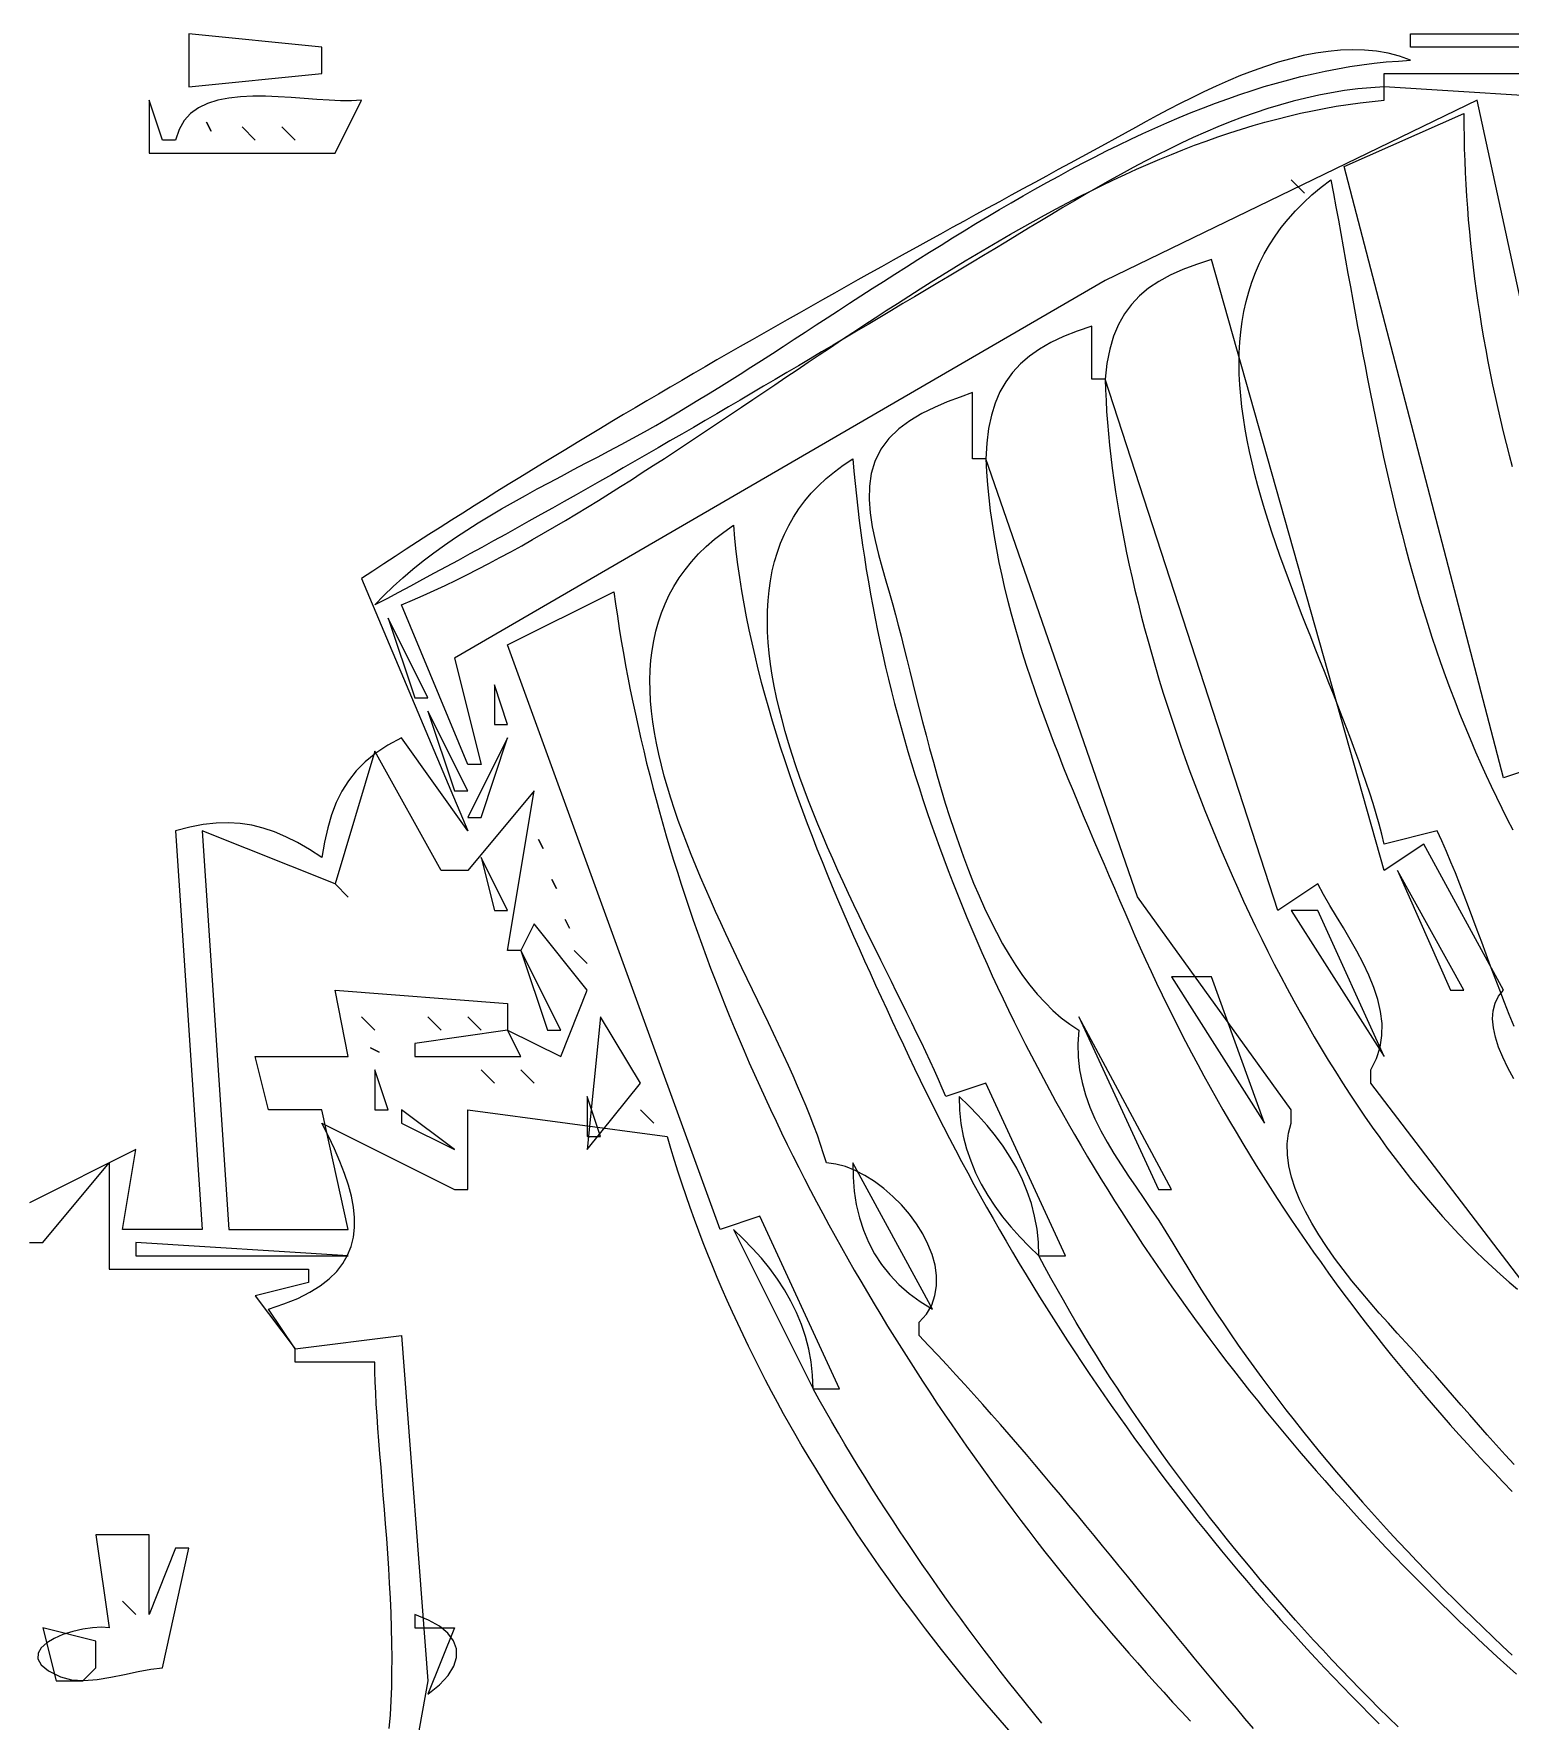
# Model space of a CAD drawing. Extents: x 0 to 792, y 0 to 1224.
# Drawn here: x 388.3 to 499.5, y 287 to 414 of the extents above; entities that cross this region are included whole.
import ezdxf

# ---------------------------------------------------------------- set-up
doc = ezdxf.new("R2010")
doc.units = 0
doc.layers.add('C7', color=7, linetype='CONTINUOUS')

msp = doc.modelspace()

# ---------------------------------------------------------------- linework, layer by layer
at = {"layer": 'C7'}
for points in [[(400, 414), (400, 410), (410, 411), (410, 413), (400, 414)], [(613, 413), (492, 413), (492, 414), (531, 414)], [(507, 363), (497, 409), (469, 395.4213), (420, 367), (422, 359), (421, 359), (416, 371), (416.8229, 371.3506), (417.6459, 371.7133), (418.4689, 372.0878), (419.292, 372.4737), (420.1151, 372.8706), (420.9383, 373.2782), (421.7617, 373.6961), (422.5852, 374.124), (423.4089, 374.5615), (424.2328, 375.0083), (425.0569, 375.464), (425.8812, 375.9282), (426.7058, 376.4006), (427.5306, 376.8808), (428.3558, 377.3686), (429.1812, 377.8634), (430.0071, 378.365), (430.8333, 378.8729), (431.6598, 379.387), (432.4868, 379.9067), (433.3143, 380.4318), (434.1422, 380.9618), (434.9705, 381.4964), (435.7994, 382.0354), (436.6288, 382.5782), (437.4587, 383.1246), (438.2892, 383.6741), (439.1203, 384.2265), (439.952, 384.7814), (440.7844, 385.3384), (441.6174, 385.8972), (442.451, 386.4574), (443.2854, 387.0186), (444.1205, 387.5805), (444.9564, 388.1428), (445.793, 388.705), (446.6304, 389.2669), (447.4686, 389.828), (448.3077, 390.3881), (449.1476, 390.9467), (449.9884, 391.5035), (450.8301, 392.0582), (451.6727, 392.6103), (452.5163, 393.1596), (453.3608, 393.7056), (454.2063, 394.2481), (455.0529, 394.7866), (455.9004, 395.3208), (456.7491, 395.8503), (457.5988, 396.3749), (458.4496, 396.8941), (459.3015, 397.4075), (460.1546, 397.9149), (461.0088, 398.4158), (461.8643, 398.91), (462.7209, 399.3969), (463.5788, 399.8764), (464.4379, 400.348), (465.2984, 400.8114), (466.1601, 401.2662), (467.0231, 401.7121), (467.8875, 402.1487), (468.7533, 402.5756), (469.6204, 402.9926), (470.489, 403.3991), (471.359, 403.795), (472.2305, 404.1797), (473.1034, 404.5531), (473.9779, 404.9146), (474.8538, 405.264), (475.7313, 405.6009), (476.6104, 405.925), (477.4911, 406.2358), (478.3734, 406.5331), (479.2573, 406.8164), (480.1429, 407.0854), (481.0301, 407.3398), (481.9191, 407.5792), (482.8098, 407.8033), (483.7022, 408.0116), (484.5964, 408.2038), (485.4924, 408.3797), (486.3902, 408.5387), (487.2898, 408.6806), (488.1913, 408.805), (489.0947, 408.9116), (490, 409), (490, 410), (489.0035, 409.9375), (488.0129, 409.8425), (487.0279, 409.716), (486.0486, 409.5592), (485.0749, 409.3735), (484.1067, 409.1599), (483.1439, 408.9197), (482.1866, 408.6541), (481.2346, 408.3643), (480.288, 408.0516), (479.3465, 407.7171), (478.4102, 407.362), (477.4791, 406.9876), (476.553, 406.595), (475.6318, 406.1855), (474.7156, 405.7603), (473.8043, 405.3207), (472.8978, 404.8677), (471.9961, 404.4026), (471.099, 403.9266), (470.2066, 403.441), (469.3188, 402.947), (468.4354, 402.4456), (467.5566, 401.9383), (466.6821, 401.4261), (465.812, 400.9103), (464.9461, 400.3922), (464.0845, 399.8728), (463.227, 399.3534), (462.3736, 398.8353), (461.5243, 398.3196), (460.679, 397.8076), (459.8375, 397.3004), (459, 396.7993), (458.1286, 396.2803), (457.257, 395.7611), (456.385, 395.2417), (455.5128, 394.7221), (454.6401, 394.2024), (453.7672, 393.6827), (452.8939, 393.163), (452.0203, 392.6433), (451.1462, 392.1237), (450.2719, 391.6042), (449.3971, 391.0849), (448.5219, 390.5659), (447.6464, 390.0471), (446.7704, 389.5286), (445.8941, 389.0105), (445.0173, 388.4928), (444.1401, 387.9755), (443.2624, 387.4588), (442.3843, 386.9426), (441.5057, 386.4271), (440.6267, 385.9122), (439.7472, 385.3979), (438.8673, 384.8845), (437.9868, 384.3718), (437.1058, 383.8599), (436.2244, 383.349), (435.3424, 382.8389), (434.4599, 382.3299), (433.5769, 381.8218), (432.6933, 381.3149), (431.8092, 380.809), (430.9246, 380.3044), (430.0394, 379.8009), (429.1536, 379.2987), (428.2672, 378.7978), (427.3803, 378.2983), (426.4927, 377.8002), (425.6046, 377.3035), (424.7158, 376.8083), (423.8264, 376.3147), (422.9364, 375.8226), (422.0458, 375.3322), (421.1545, 374.8435), (420.2625, 374.3565), (419.3699, 373.8713), (418.4766, 373.3879), (417.5827, 372.9064), (416.6881, 372.4268), (415.7927, 371.9491), (414.8967, 371.4735), (414, 371), (414.6776, 371.7069), (415.3823, 372.3909), (416.1124, 373.0533), (416.8662, 373.6951), (417.642, 374.3176), (418.4381, 374.922), (419.2527, 375.5094), (420.0843, 376.081), (420.931, 376.638), (421.7912, 377.1815), (422.6631, 377.7128), (423.5452, 378.2329), (424.4356, 378.7432), (425.3327, 379.2447), (426.2348, 379.7387), (427.1402, 380.2263), (428.0471, 380.7087), (428.9539, 381.1871), (429.8589, 381.6627), (430.7604, 382.1365), (431.6566, 382.6099), (432.546, 383.084), (433.4267, 383.5599), (434.297, 384.0389), (435.1553, 384.5221), (436, 385.0108), (436.7704, 385.4666), (437.5461, 385.9321), (438.3271, 386.4066), (439.1132, 386.8897), (439.9043, 387.3808), (440.7003, 387.8795), (441.5012, 388.3851), (442.3069, 388.8973), (443.1171, 389.4154), (443.932, 389.9389), (444.7512, 390.4675), (445.5749, 391.0004), (446.4028, 391.5372), (447.2348, 392.0775), (448.0709, 392.6206), (448.911, 393.1661), (449.7549, 393.7134), (450.6026, 394.262), (451.454, 394.8115), (452.309, 395.3612), (453.1674, 395.9107), (454.0293, 396.4595), (454.8944, 397.007), (455.7627, 397.5528), (456.6341, 398.0962), (457.5085, 398.6369), (458.3858, 399.1742), (459.2659, 399.7077), (460.1487, 400.2369), (461.0341, 400.7611), (461.9221, 401.28), (462.8124, 401.793), (463.7051, 402.2995), (464.6, 402.7991), (465.497, 403.2913), (466.3961, 403.7755), (467.2971, 404.2512), (468.1999, 404.7179), (469.1044, 405.1751), (470.0106, 405.6222), (470.9184, 406.0588), (471.8275, 406.4843), (472.7381, 406.8983), (473.6499, 407.3001), (474.5628, 407.6893), (475.4768, 408.0654), (476.3918, 408.4278), (477.3077, 408.7761), (478.2243, 409.1096), (479.1416, 409.428), (480.0594, 409.7307), (480.9778, 410.0171), (481.8965, 410.2868), (482.8155, 410.5392), (483.7347, 410.7738), (484.654, 410.9901), (485.5732, 411.1876), (486.4924, 411.3658), (487.4114, 411.5241), (488.3301, 411.6621), (489.2484, 411.7792), (490.1662, 411.8748), (491.0834, 411.9486), (492, 412), (491.1596, 412.3001), (490.3001, 412.5259), (489.4232, 412.6813), (488.531, 412.7701), (487.6254, 412.7962), (486.7084, 412.7635), (485.782, 412.6758), (484.8481, 412.5369), (483.9087, 412.3508), (482.9657, 412.1212), (482.0212, 411.8521), (481.0771, 411.5472), (480.1353, 411.2106), (479.1978, 410.8459), (478.2666, 410.4571), (477.3436, 410.0481), (476.4309, 409.6226), (475.5303, 409.1845), (474.6439, 408.7378), (473.7736, 408.2862), (472.9214, 407.8337), (472.0891, 407.384), (471.2789, 406.9411), (470.4927, 406.5087), (469.7324, 406.0908), (469, 405.6913), (468.117, 405.2124), (467.2334, 404.7329), (466.3492, 404.2527), (465.4644, 403.7718), (464.579, 403.2901), (463.6932, 402.8077), (462.8069, 402.3246), (461.9203, 401.8406), (461.0333, 401.3558), (460.146, 400.8703), (459.2584, 400.3839), (458.3706, 399.8966), (457.4826, 399.4085), (456.5945, 398.9195), (455.7063, 398.4296), (454.8181, 397.9389), (453.9298, 397.4471), (453.0416, 396.9545), (452.1535, 396.4609), (451.2656, 395.9663), (450.3778, 395.4707), (449.4902, 394.9741), (448.6029, 394.4765), (447.7159, 393.9779), (446.8293, 393.4782), (445.9431, 392.9774), (445.0573, 392.4756), (444.172, 391.9726), (443.2872, 391.4686), (442.403, 390.9634), (441.5195, 390.457), (440.6366, 389.9495), (439.7544, 389.4409), (438.8729, 388.931), (437.9923, 388.4199), (437.1125, 387.9076), (436.2336, 387.394), (435.3556, 386.8792), (434.4786, 386.3631), (433.6026, 385.8457), (432.7277, 385.327), (431.8539, 384.807), (430.9812, 384.2856), (430.1098, 383.7629), (429.2396, 383.2389), (428.3706, 382.7134), (427.503, 382.1865), (426.6368, 381.6583), (425.772, 381.1285), (424.9086, 380.5974), (424.0468, 380.0647), (423.1865, 379.5306), (422.3278, 378.995), (421.4707, 378.4579), (420.6153, 377.9192), (419.7617, 377.379), (418.9098, 376.8373), (418.0597, 376.294), (417.2115, 375.749), (416.3652, 375.2025), (415.5209, 374.6543), (414.6785, 374.1045), (413.8382, 373.5531), (413, 373)], [(506, 409), (490, 410), (490, 411), (611, 411)], [(397, 409), (397, 405), (411, 405), (413, 409), (412.2459, 408.9586), (411.4244, 408.9617), (410.5478, 408.9982), (409.6279, 409.057), (408.6771, 409.1269), (407.7073, 409.1969), (406.7307, 409.2558), (405.7594, 409.2926), (404.8054, 409.2961), (403.881, 409.2553), (402.9981, 409.159), (402.169, 408.9962), (401.4057, 408.7557), (400.7203, 408.4265), (400.1249, 407.9974), (399.6316, 407.4574), (399.2526, 406.7952), (399, 406), (398, 406), (397, 409)], [(502, 359), (499, 358), (487, 404), (496, 408), (496.0043, 407.1103), (496.0171, 406.2204), (496.0383, 405.3303), (496.0678, 404.4399), (496.1058, 403.5495), (496.152, 402.6589), (496.2065, 401.7684), (496.2692, 400.8779), (496.34, 399.9875), (496.4191, 399.0973), (496.5062, 398.2073), (496.6015, 397.3175), (496.7047, 396.4281), (496.816, 395.539), (496.9352, 394.6504), (497.0624, 393.7623), (497.1974, 392.8748), (497.3403, 391.9878), (497.491, 391.1015), (497.6495, 390.2159), (497.8157, 389.3312), (497.9897, 388.4472), (498.1712, 387.5641), (498.3604, 386.682), (498.5572, 385.8009), (498.7616, 384.9208), (498.9734, 384.0419), (499.1927, 383.1641), (499.4195, 382.2876), (499.6537, 381.4123)], [(401.3333, 407.3333), (401.6667, 406.6667), (401.3333, 407.3333)], [(404, 407), (405, 406), (404, 407)], [(407, 407), (408, 406), (407, 407)], [(499.7852, 339.2642), (499.4176, 340.1732), (499.0579, 341.0844), (498.7053, 341.9962), (498.3587, 342.9073), (498.0174, 343.8161), (497.6804, 344.7211), (497.3468, 345.6208), (497.0157, 346.5138), (496.6862, 347.3985), (496.3574, 348.2735), (496.0284, 349.1372), (495.6984, 349.9882), (495.3663, 350.825), (495.0313, 351.646), (494.6925, 352.4499), (494.349, 353.235), (494, 354), (490, 353), (489.8184, 353.7488), (489.6185, 354.5081), (489.4013, 355.2775), (489.1681, 356.0565), (488.9198, 356.8448), (488.6575, 357.6417), (488.3824, 358.447), (488.0954, 359.2601), (487.7978, 360.0806), (487.4906, 360.9081), (487.1748, 361.742), (486.8516, 362.582), (486.5221, 363.4277), (486.1873, 364.2785), (485.8483, 365.134), (485.5063, 365.9938), (485.1623, 366.8574), (484.8173, 367.7244), (484.4726, 368.5943), (484.1291, 369.4667), (483.788, 370.3412), (483.4503, 371.2173), (483.1171, 372.0945), (482.7896, 372.9724), (482.4688, 373.8505), (482.1558, 374.7285), (481.8517, 375.6059), (481.5575, 376.4821), (481.2744, 377.3568), (481.0035, 378.2296), (480.7458, 379.0999), (480.5024, 379.9674), (480.2745, 380.8315), (480.063, 381.6919), (479.8691, 382.5481), (479.6939, 383.3996), (479.5385, 384.246), (479.404, 385.0869), (479.2913, 385.9218), (479.2017, 386.7502), (479.1363, 387.5717), (479.096, 388.386), (479.082, 389.1924), (479.0954, 389.9906), (479.1373, 390.7802), (479.2088, 391.5606), (479.3109, 392.3314), (479.4447, 393.0923), (479.6113, 393.8427), (479.8119, 394.5821), (480.0474, 395.3103), (480.3191, 396.0266), (480.6279, 396.7307), (480.9749, 397.4221), (481.3614, 398.1003), (481.7882, 398.765), (482.2566, 399.4157), (482.7676, 400.0518), (483.3223, 400.6731), (483.9218, 401.279), (484.5672, 401.869), (485.2596, 402.4429), (486, 403), (486.1873, 401.986), (486.3725, 400.9743), (486.5561, 399.965), (486.7383, 398.9578), (486.9196, 397.9528), (487.1001, 396.9499), (487.2804, 395.9491), (487.4606, 394.9503), (487.6413, 393.9535), (487.8226, 392.9586), (488.0051, 391.9656), (488.1889, 390.9745), (488.3746, 389.9851), (488.5623, 388.9976), (488.7524, 388.0117), (488.9454, 387.0275), (489.1415, 386.0448), (489.3411, 385.0638), (489.5445, 384.0843), (489.7521, 383.1062), (489.9643, 382.1296), (490.1813, 381.1544), (490.4035, 380.1805), (490.6313, 379.2079), (490.8649, 378.2365), (491.1049, 377.2664), (491.3514, 376.2974), (491.6049, 375.3295), (491.8657, 374.3626), (492.1341, 373.3968), (492.4105, 372.432), (492.6952, 371.468), (492.9886, 370.505), (493.291, 369.5428), (493.6028, 368.5813), (493.9243, 367.6206), (494.2558, 366.6606), (494.5978, 365.7013), (494.9505, 364.7425), (495.3142, 363.7843), (495.6895, 362.8266), (496.0765, 361.8693), (496.4756, 360.9125), (496.8872, 359.9561), (497.3117, 359), (497.6883, 358.1736), (498.0726, 357.3487), (498.4645, 356.5255), (498.8638, 355.704), (499.2706, 354.8841), (499.6847, 354.0661)], [(483, 403), (484, 402), (483, 403)], [(499.7723, 335.3227), (499.3216, 336.1474), (498.9349, 336.9487), (498.6192, 337.7225), (498.3818, 338.4642), (498.2298, 339.1696), (498.1703, 339.8344), (498.2104, 340.4541), (498.3573, 341.0245), (498.6181, 341.5413), (499, 342), (493, 353), (490, 351), (477, 397), (475.88, 396.6409), (474.8478, 396.2528), (473.9023, 395.8285), (473.0425, 395.3607), (472.2675, 394.8423), (471.5762, 394.2658), (470.9678, 393.6242), (470.4411, 392.9101), (469.9952, 392.1164), (469.6291, 391.2357), (469.3419, 390.2609), (469.1325, 389.1848), (469, 388)], [(469, 388), (468, 388), (468, 392), (466.8784, 391.6132), (465.8496, 391.1983), (464.9115, 390.7496), (464.0621, 390.2617), (463.2993, 389.7289), (462.6212, 389.1457), (462.0257, 388.5065), (461.5107, 387.8059), (461.0743, 387.0382), (460.7145, 386.1979), (460.4292, 385.2795), (460.2163, 384.2774), (460.0739, 383.1861), (460, 382), (459, 382), (459, 387), (458.0654, 386.6552), (457.1006, 386.2828), (456.1311, 385.8696), (455.1823, 385.4022), (454.2798, 384.8674), (453.4491, 384.252), (452.7157, 383.5428), (452.105, 382.7266), (451.6427, 381.7901), (451.3841, 380.8934), (451.2536, 379.9423), (451.234, 378.9493), (451.3081, 377.927), (451.4587, 376.8878), (451.6688, 375.8443), (451.9212, 374.8089), (452.1987, 373.7943), (452.4842, 372.8129), (452.7606, 371.8773), (453.0108, 371), (453.2112, 370.2549), (453.4154, 369.4728), (453.6239, 368.6563), (453.8371, 367.8079), (454.0556, 366.9303), (454.2799, 366.0261), (454.5105, 365.0979), (454.7481, 364.1482), (454.993, 363.1798), (455.2458, 362.1951), (455.5072, 361.1969), (455.7775, 360.1876), (456.0573, 359.17), (456.3471, 358.1465), (456.6476, 357.1199), (456.9591, 356.0927), (457.2822, 355.0676), (457.6175, 354.047), (457.9655, 353.0337), (458.3267, 352.0303), (458.7017, 351.0392), (459.0909, 350.0633), (459.4949, 349.1049), (459.9142, 348.1669), (460.3494, 347.2517), (460.8009, 346.3619), (461.2694, 345.5002), (461.7553, 344.6692), (462.2591, 343.8715), (462.7815, 343.1096), (463.3228, 342.3862), (463.8837, 341.7039), (464.4647, 341.0653), (465.0663, 340.473), (465.689, 339.9296), (466.3334, 339.4377), (467, 339), (466.9278, 337.972), (466.9508, 336.9715), (467.0613, 335.9964), (467.2518, 335.0445), (467.5148, 334.1137), (467.8427, 333.2018), (468.2279, 332.3067), (468.6629, 331.4263), (469.1401, 330.5585), (469.6521, 329.7011), (470.1912, 328.8519), (470.7499, 328.0089), (471.3207, 327.1699), (471.8959, 326.3328), (472.4681, 325.4955), (473.0297, 324.6557), (473.5732, 323.8115), (474.091, 322.9606), (474.6103, 322.0859), (475.1369, 321.2171), (475.6706, 320.3539), (476.2114, 319.4964), (476.7592, 318.6445), (477.3139, 317.7982), (477.8755, 316.9573), (478.4437, 316.1219), (479.0186, 315.2918), (479.6, 314.4671), (480.1879, 313.6477), (480.7822, 312.8335), (481.3827, 312.0244), (481.9895, 311.2205), (482.6024, 310.4217), (483.2213, 309.6278), (483.8461, 308.839), (484.4768, 308.055), (485.1132, 307.2759), (485.7554, 306.5016), (486.4031, 305.732), (487.0563, 304.9671), (487.715, 304.2069), (488.3789, 303.4513), (489.0481, 302.7002), (489.7225, 301.9535), (490.4019, 301.2114), (491.0863, 300.4735), (491.7756, 299.7401), (492.4696, 299.0108), (493.1684, 298.2858), (493.8719, 297.565), (494.5798, 296.8483), (495.2923, 296.1356), (496.009, 295.4269), (496.7301, 294.7222), (497.4554, 294.0214), (498.1847, 293.3244), (498.9181, 292.6312), (499.6554, 291.9418)], [(469, 388), (469.0228, 387.2), (469.0582, 386.3881), (469.1061, 385.5648), (469.1664, 384.7303), (469.2389, 383.8852), (469.3235, 383.0297), (469.4201, 382.1643), (469.5286, 381.2895), (469.6489, 380.4055), (469.7808, 379.5127), (469.9242, 378.6117), (470.079, 377.7027), (470.2451, 376.7862), (470.4223, 375.8626), (470.6106, 374.9322), (470.8098, 373.9955), (471.0197, 373.0528), (471.2403, 372.1046), (471.4715, 371.1512), (471.7131, 370.193), (471.965, 369.2305), (472.227, 368.2641), (472.4992, 367.294), (472.7812, 366.3208), (473.0731, 365.3448), (473.3747, 364.3664), (473.6859, 363.3861), (474.0065, 362.4041), (474.3364, 361.421), (474.6756, 360.437), (475.0239, 359.4527), (475.3811, 358.4683), (475.7471, 357.4844), (476.1219, 356.5012), (476.5053, 355.5192), (476.8972, 354.5388), (477.2975, 353.5604), (477.706, 352.5843), (478.1226, 351.611), (478.5472, 350.6409), (478.9797, 349.6743), (479.4199, 348.7117), (479.8678, 347.7535), (480.3232, 346.8), (480.786, 345.8516), (481.2561, 344.9088), (481.7333, 343.9719), (482.2175, 343.0413), (482.7087, 342.1175), (483.2066, 341.2008), (483.7113, 340.2917), (484.2224, 339.3904), (484.74, 338.4975), (485.2639, 337.6132), (485.794, 336.7381), (486.3301, 335.8725), (486.8722, 335.0168), (487.4201, 334.1714), (487.9736, 333.3366), (488.5328, 332.513), (489.0974, 331.7008), (489.6674, 330.9005), (490.2425, 330.1125), (490.8228, 329.3372), (491.408, 328.575), (491.9981, 327.8262), (492.5929, 327.0912), (493.1923, 326.3705), (493.7962, 325.6645), (494.4045, 324.9736), (495.017, 324.298), (495.6336, 323.6383), (496.2542, 322.9949), (496.8788, 322.3681), (497.507, 321.7583), (498.1389, 321.1659), (498.7743, 320.5914), (499.4132, 320.0351), (500.0553, 319.4974)], [(502, 318), (489, 335), (489, 336), (489.4321, 336.8515), (489.707, 337.7202), (489.839, 338.6032), (489.8422, 339.4973), (489.7308, 340.3996), (489.519, 341.307), (489.2209, 342.2165), (488.8509, 343.1252), (488.423, 344.0299), (487.9514, 344.9277), (487.4504, 345.8155), (486.9341, 346.6904), (486.4167, 347.5493), (485.9125, 348.3892), (485.4355, 349.2071), (485, 350), (482, 348), (469, 388)], [(491.0595, 286.5485), (490.334, 287.2553), (489.6128, 287.9673), (488.8961, 288.6843), (488.184, 289.4062), (487.4766, 290.1329), (486.7739, 290.8644), (486.0761, 291.6005), (485.3832, 292.3411), (484.6953, 293.0861), (484.0125, 293.8355), (483.3349, 294.5891), (482.6626, 295.3468), (481.9956, 296.1085), (481.3341, 296.8741), (480.6781, 297.6436), (480.0277, 298.4167), (479.3831, 299.1935), (478.7442, 299.9738), (478.1112, 300.7575), (477.4842, 301.5445), (476.8632, 302.3347), (476.2483, 303.1281), (475.6397, 303.9244), (475.0374, 304.7237), (474.4415, 305.5257), (473.8521, 306.3305), (473.2692, 307.1378), (472.693, 307.9477), (472.1236, 308.76), (471.5609, 309.5745), (471.0052, 310.3913), (470.4565, 311.2101), (469.9149, 312.031), (469.3805, 312.8537), (468.8533, 313.6782), (468.3335, 314.5045), (467.8211, 315.3323), (467.3162, 316.1616), (466.8189, 316.9923), (466.3294, 317.8243), (465.8476, 318.6574), (465.3736, 319.4917), (464.9077, 320.3269), (464.4498, 321.163), (464, 322), (466, 322), (460, 335), (457, 334), (456.7299, 334.6366), (456.4433, 335.2907), (456.1411, 335.9615), (455.8245, 336.6484), (455.4944, 337.3508), (455.152, 338.068), (454.7983, 338.7993), (454.4344, 339.5441), (454.0613, 340.3017), (453.6802, 341.0715), (453.2921, 341.8527), (452.8981, 342.6448), (452.4992, 343.4471), (452.0965, 344.2589), (451.6912, 345.0796), (451.2841, 345.9085), (450.8765, 346.7449), (450.4694, 347.5882), (450.0638, 348.4378), (449.6609, 349.2929), (449.2617, 350.153), (448.8672, 351.0173), (448.4786, 351.8852), (448.0969, 352.7561), (447.7231, 353.6292), (447.3584, 354.504), (447.0039, 355.3798), (446.6605, 356.2558), (446.3294, 357.1315), (446.0116, 358.0062), (445.7081, 358.8793), (445.4202, 359.75), (445.1488, 360.6177), (444.895, 361.4818), (444.6599, 362.3416), (444.4445, 363.1965), (444.2499, 364.0457), (444.0772, 364.8887), (443.9275, 365.7247), (443.8017, 366.5532), (443.7011, 367.3734), (443.6266, 368.1847), (443.5794, 368.9865), (443.5604, 369.778), (443.5709, 370.5586), (443.6117, 371.3277), (443.6841, 372.0847), (443.7891, 372.8287), (443.9277, 373.5593), (444.101, 374.2757), (444.3101, 374.9772), (444.556, 375.6633), (444.8399, 376.3332), (445.1628, 376.9864), (445.5257, 377.622), (445.9298, 378.2396), (446.3761, 378.8384), (446.8657, 379.4177), (447.3996, 379.977), (447.9789, 380.5155), (448.6046, 381.0326), (449.278, 381.5276), (450, 382), (450.0782, 381.0706), (450.1651, 380.142), (450.2605, 379.2141), (450.3644, 378.2871), (450.4767, 377.3608), (450.5974, 376.4354), (450.7264, 375.5108), (450.8637, 374.5872), (451.0093, 373.6645), (451.163, 372.7428), (451.3249, 371.8221), (451.4948, 370.9025), (451.6727, 369.9839), (451.8587, 369.0665), (452.0525, 368.1502), (452.2543, 367.235), (452.4639, 366.3211), (452.6812, 365.4084), (452.9063, 364.497), (453.1391, 363.5869), (453.3795, 362.6782), (453.6274, 361.7708), (453.8829, 360.8648), (454.1459, 359.9603), (454.4163, 359.0572), (454.6941, 358.1557), (454.9792, 357.2556), (455.2716, 356.3572), (455.5712, 355.4603), (455.878, 354.5651), (456.192, 353.6716), (456.513, 352.7797), (456.841, 351.8896), (457.176, 351.0013), (457.518, 350.1148), (457.8668, 349.2301), (458.2224, 348.3472), (458.5848, 347.4663), (458.954, 346.5873), (459.3298, 345.7102), (459.7123, 344.8352), (460.1013, 343.9622), (460.4968, 343.0912), (460.8989, 342.2224), (461.3073, 341.3557), (461.7222, 340.4911), (462.1433, 339.6287), (462.5707, 338.7686), (463.0044, 337.9107), (463.4442, 337.0551), (463.8902, 336.2019), (464.3423, 335.351), (464.8003, 334.5025), (465.2644, 333.6564), (465.7343, 332.8128), (466.2102, 331.9716), (466.6918, 331.133), (467.1793, 330.297), (467.6724, 329.4635), (468.1713, 328.6327), (468.6757, 327.8045), (469.1858, 326.979), (469.7013, 326.1562), (470.2224, 325.3362), (470.7488, 324.5189), (471.2807, 323.7045), (471.8178, 322.8929), (472.3603, 322.0842), (472.9079, 321.2785), (473.4608, 320.4757), (474.0187, 319.6758), (474.5817, 318.879), (475.1498, 318.0852), (475.7228, 317.2946), (476.3008, 316.507), (476.8836, 315.7226), (477.4712, 314.9413), (478.0637, 314.1633), (478.6608, 313.3885), (479.2626, 312.617), (479.869, 311.8488), (480.4801, 311.0839), (481.0956, 310.3225), (481.7156, 309.5644), (482.34, 308.8098), (482.9688, 308.0587), (483.6019, 307.311), (484.2393, 306.5669), (484.8809, 305.8264), (485.5267, 305.0895), (486.1766, 304.3562), (486.8306, 303.6266), (487.4886, 302.9007), (488.1506, 302.1786), (488.8164, 301.4602), (489.4862, 300.7456), (490.1598, 300.0349), (490.8371, 299.328), (491.5182, 298.6251), (492.203, 297.926), (492.8913, 297.231), (493.5832, 296.5399), (494.2787, 295.8529), (494.9776, 295.1699), (495.68, 294.4911), (496.3857, 293.8164), (497.0947, 293.1458), (497.807, 292.4794), (498.5225, 291.8173), (499.2412, 291.1594), (499.963, 290.5059)], [(460, 382), (460.0536, 381.0237), (460.1289, 380.0475), (460.2252, 379.0716), (460.3417, 378.0962), (460.4778, 377.1213), (460.6326, 376.147), (460.8055, 375.1735), (460.9959, 374.201), (461.2028, 373.2296), (461.4257, 372.2593), (461.6639, 371.2904), (461.9165, 370.323), (462.1829, 369.3571), (462.4624, 368.393), (462.7543, 367.4307), (463.0578, 366.4705), (463.3722, 365.5123), (463.6968, 364.5564), (464.0309, 363.6029), (464.3738, 362.652), (464.7247, 361.7037), (465.0829, 360.7582), (465.4478, 359.8156), (465.8186, 358.876), (466.1946, 357.9396), (466.575, 357.0066), (466.9592, 356.077), (467.3464, 355.151), (467.7359, 354.2287), (468.127, 353.3103), (468.519, 352.3958), (468.9112, 351.4854), (469.3028, 350.5793), (469.6932, 349.6776), (470.0815, 348.7803), (470.4672, 347.8878), (470.8495, 347), (471.2405, 346.0989), (471.638, 345.2011), (472.0419, 344.3067), (472.4523, 343.4156), (472.869, 342.528), (473.2921, 341.6437), (473.7215, 340.7628), (474.1572, 339.8854), (474.5991, 339.0114), (475.0472, 338.141), (475.5014, 337.274), (475.9618, 336.4105), (476.4283, 335.5505), (476.9007, 334.6941), (477.3792, 333.8413), (477.8637, 332.9921), (478.3541, 332.1465), (478.8504, 331.3045), (479.3525, 330.4662), (479.8605, 329.6316), (480.3742, 328.8006), (480.8937, 327.9733), (481.4189, 327.1498), (481.9497, 326.3301), (482.4862, 325.5141), (483.0283, 324.7019), (483.5759, 323.8935), (484.129, 323.0889), (484.6877, 322.2882), (485.2517, 321.4913), (485.8212, 320.6983), (486.396, 319.9093), (486.9762, 319.1242), (487.5617, 318.343), (488.1524, 317.5657), (488.7483, 316.7925), (489.3494, 316.0233), (489.9557, 315.2581), (490.567, 314.4969), (491.1834, 313.7398), (491.8049, 312.9868), (492.4313, 312.2378), (493.0627, 311.493), (493.699, 310.7524), (494.3402, 310.0159), (494.9862, 309.2836), (495.6371, 308.5555), (496.2927, 307.8316), (496.953, 307.1119), (497.618, 306.3965), (498.2877, 305.6854), (498.962, 304.9786), (499.6409, 304.2761)], [(493.8695, 313), (493.3797, 313.5597), (492.8396, 314.1615), (492.2564, 314.8025), (491.6374, 315.4795), (490.99, 316.1897), (490.3214, 316.9301), (489.639, 317.6976), (488.9501, 318.4892), (488.2619, 319.302), (487.5818, 320.133), (486.917, 320.9792), (486.275, 321.8375), (485.663, 322.7051), (485.0882, 323.5788), (484.5581, 324.4558), (484.0799, 325.333), (483.6609, 326.2075), (483.3084, 327.0762), (483.0298, 327.9361), (482.8323, 328.7843), (482.7233, 329.6178), (482.71, 330.4336), (482.7998, 331.2286), (483, 332), (483, 333), (471.4398, 349.0193), (460, 382)], [(480.1594, 286.4333), (479.5152, 287.1893), (478.8737, 287.9468), (478.2347, 288.7057), (477.5979, 289.466), (476.9631, 290.2274), (476.3301, 290.99), (475.6986, 291.7535), (475.0686, 292.5178), (474.4396, 293.2829), (473.8116, 294.0485), (473.1843, 294.8147), (472.5574, 295.5813), (471.9308, 296.3481), (471.3042, 297.1151), (470.6774, 297.8821), (470.0501, 298.6491), (469.4223, 299.4158), (468.7936, 300.1823), (468.1638, 300.9483), (467.5327, 301.7137), (466.9001, 302.4785), (466.2657, 303.2425), (465.6294, 304.0057), (464.9908, 304.7678), (464.3499, 305.5288), (463.7063, 306.2886), (463.0599, 307.047), (462.4104, 307.8039), (461.7577, 308.5593), (461.1014, 309.3129), (460.4413, 310.0647), (459.7773, 310.8146), (459.1092, 311.5625), (458.4366, 312.3081), (457.7594, 313.0515), (457.0774, 313.7925), (456.3902, 314.531), (455.6979, 315.2668), (455, 316), (455, 317), (455.5399, 317.6252), (455.9303, 318.2991), (456.1804, 319.0132), (456.2996, 319.7588), (456.2972, 320.5275), (456.1824, 321.3107), (455.9647, 322.0997), (455.6533, 322.8861), (455.2575, 323.6613), (454.7866, 324.4167), (454.2501, 325.1438), (453.6571, 325.8339), (453.017, 326.4787), (452.3391, 327.0694), (451.6328, 327.5975), (450.9072, 328.0545), (450.1719, 328.4318), (449.436, 328.7209), (448.7089, 328.9131), (448, 329), (447.7949, 329.6807), (447.5686, 330.3746), (447.3225, 331.0813), (447.0576, 331.8003), (446.7752, 332.5309), (446.4764, 333.2727), (446.1624, 334.0251), (445.8344, 334.7877), (445.4936, 335.5598), (445.1412, 336.3411), (444.7784, 337.1308), (444.4063, 337.9287), (444.0262, 338.734), (443.6392, 339.5463), (443.2465, 340.365), (442.8493, 341.1897), (442.4489, 342.0198), (442.0463, 342.8548), (441.6428, 343.6941), (441.2395, 344.5373), (440.8377, 345.3838), (440.4386, 346.2331), (440.0432, 347.0847), (439.6529, 347.938), (439.2688, 348.7926), (438.892, 349.6478), (438.5239, 350.5032), (438.1655, 351.3583), (437.818, 352.2125), (437.4827, 353.0653), (437.1607, 353.9162), (436.8532, 354.7646), (436.5614, 355.6101), (436.2865, 356.4521), (436.0297, 357.2901), (435.7922, 358.1236), (435.5751, 358.952), (435.3796, 359.7748), (435.207, 360.5915), (435.0583, 361.4016), (434.9349, 362.2045), (434.8379, 362.9997), (434.7684, 363.7868), (434.7278, 364.5651), (434.717, 365.3342), (434.7374, 366.0935), (434.7902, 366.8425), (434.8764, 367.5807), (434.9974, 368.3076), (435.1543, 369.0226), (435.3482, 369.7252), (435.5804, 370.4149), (435.8521, 371.0912), (436.1644, 371.7535), (436.5185, 372.4014), (436.9156, 373.0342), (437.357, 373.6515), (437.8437, 374.2528), (438.3771, 374.8374), (438.9582, 375.405), (439.5882, 375.955), (440.2684, 376.4868), (441, 377), (441.0891, 376.0147), (441.1952, 375.0293), (441.3179, 374.044), (441.4566, 373.059), (441.6111, 372.0742), (441.7807, 371.0899), (441.9651, 370.1061), (442.1638, 369.123), (442.3764, 368.1407), (442.6024, 367.1594), (442.8413, 366.1792), (443.0927, 365.2001), (443.3562, 364.2223), (443.6313, 363.246), (443.9175, 362.2713), (444.2145, 361.2982), (444.5217, 360.327), (444.8387, 359.3576), (445.1651, 358.3904), (445.5003, 357.4253), (445.8441, 356.4626), (446.1958, 355.5023), (446.5551, 354.5445), (446.9215, 353.5894), (447.2946, 352.6372), (447.6738, 351.6879), (448.0589, 350.7416), (448.4492, 349.7985), (448.8444, 348.8588), (449.244, 347.9225), (449.6475, 346.9897), (450.0546, 346.0606), (450.4647, 345.1353), (450.8774, 344.214), (451.2923, 343.2967), (451.7089, 342.3836), (452.1267, 341.4749), (452.5454, 340.5705), (452.9644, 339.6707), (453.3833, 338.7756), (453.8017, 337.8853), (454.2191, 337), (454.6402, 336.114), (455.0662, 335.2303), (455.497, 334.349), (455.9327, 333.47), (456.3731, 332.5934), (456.8183, 331.7192), (457.2683, 330.8475), (457.723, 329.9782), (458.1824, 329.1114), (458.6466, 328.2472), (459.1154, 327.3855), (459.589, 326.5264), (460.0672, 325.6699), (460.5501, 324.816), (461.0377, 323.9648), (461.5299, 323.1163), (462.0267, 322.2705), (462.5281, 321.4275), (463.0341, 320.5872), (463.5446, 319.7498), (464.0598, 318.9151), (464.5794, 318.0834), (465.1036, 317.2545), (465.6323, 316.4285), (466.1656, 315.6055), (466.7033, 314.7855), (467.2454, 313.9684), (467.7921, 313.1544), (468.3431, 312.3435), (468.8987, 311.5356), (469.4586, 310.7308), (470.0229, 309.9292), (470.5916, 309.1307), (471.1647, 308.3354), (471.7421, 307.5434), (472.3239, 306.7546), (472.91, 305.9691), (473.5004, 305.1869), (474.0951, 304.408), (474.6941, 303.6325), (475.2973, 302.8604), (475.9049, 302.0916), (476.5166, 301.3264), (477.1326, 300.5646), (477.7528, 299.8063), (478.3772, 299.0516), (479.0057, 298.3004), (479.6385, 297.5527), (480.2754, 296.8087), (480.9164, 296.0684), (481.5615, 295.3317), (482.2108, 294.5987), (482.8641, 293.8694), (483.5216, 293.1439), (484.183, 292.4222), (484.8486, 291.7042), (485.5182, 290.9902), (486.1918, 290.2799), (486.8694, 289.5736), (487.551, 288.8712), (488.2366, 288.1727), (488.9261, 287.4782), (489.6196, 286.7877)], [(413, 373), (421, 354), (416, 361), (414.972, 360.4368), (414.0691, 359.8373), (413.2817, 359.1967), (412.6002, 358.5099), (412.0153, 357.7722), (411.5173, 356.9785), (411.0969, 356.1241), (410.7444, 355.2039), (410.4504, 354.2131), (410.2054, 353.1467), (410, 352), (409.0691, 352.5906), (408.1716, 353.1072), (407.2982, 353.549), (406.4396, 353.9149), (405.5867, 354.204), (404.7302, 354.4154), (403.861, 354.5482), (402.9697, 354.6014), (402.0472, 354.5741), (401.0842, 354.4654), (400.0715, 354.2743), (399, 354), (401, 324), (395, 324), (396, 330), (388, 326)], [(464.2281, 286.8139), (463.5917, 287.5935), (462.9603, 288.3759), (462.3337, 289.1613), (461.7122, 289.9494), (461.0957, 290.7402), (460.4843, 291.5337), (459.878, 292.3297), (459.2769, 293.1282), (458.681, 293.9292), (458.0904, 294.7324), (457.5052, 295.5379), (456.9254, 296.3455), (456.3509, 297.1553), (455.782, 297.967), (455.2187, 298.7807), (454.6609, 299.5963), (454.1087, 300.4136), (453.5623, 301.2326), (453.0216, 302.0533), (452.4867, 302.8755), (451.9576, 303.6992), (451.4345, 304.5243), (450.9173, 305.3507), (450.4061, 306.1783), (449.9009, 307.0071), (449.4019, 307.837), (448.909, 308.6679), (448.4223, 309.4997), (447.9419, 310.3324), (447.4677, 311.1658), (447, 312), (449, 312), (443, 325), (440, 324), (424, 368), (432, 372), (432.1284, 371.0742), (432.2644, 370.1489), (432.4078, 369.2242), (432.5586, 368.3), (432.7168, 367.3763), (432.8823, 366.4533), (433.0551, 365.5309), (433.2352, 364.6092), (433.4225, 363.6882), (433.617, 362.7679), (433.8186, 361.8484), (434.0273, 360.9297), (434.243, 360.0118), (434.4658, 359.0948), (434.6955, 358.1787), (434.9321, 357.2635), (435.1757, 356.3493), (435.4261, 355.4361), (435.6833, 354.5239), (435.9472, 353.6127), (436.2179, 352.7026), (436.4953, 351.7937), (436.7794, 350.8859), (437.07, 349.9793), (437.3672, 349.0739), (437.6709, 348.1697), (437.9812, 347.2669), (438.2978, 346.3653), (438.6209, 345.4651), (438.9503, 344.5662), (439.2861, 343.6688), (439.6281, 342.7728), (439.9764, 341.8783), (440.3309, 340.9853), (440.6915, 340.0938), (441.0583, 339.2039), (441.4312, 338.3155), (441.8101, 337.4288), (442.195, 336.5438), (442.5858, 335.6605), (442.9826, 334.7789), (443.3852, 333.899), (443.7937, 333.021), (444.208, 332.1447), (444.6281, 331.2703), (445.0538, 330.3978), (445.4853, 329.5273), (445.9223, 328.6586), (446.365, 327.792), (446.8133, 326.9273), (447.267, 326.0648), (447.7262, 325.2042), (448.1909, 324.3458), (448.6609, 323.4896), (449.1363, 322.6355), (449.617, 321.7836), (450.103, 320.934), (450.5943, 320.0866), (451.0907, 319.2415), (451.5922, 318.3988), (452.0989, 317.5584), (452.6107, 316.7204), (453.1274, 315.8849), (453.6492, 315.0518), (454.1759, 314.2212), (454.7075, 313.3931), (455.244, 312.5676), (455.7854, 311.7447), (456.3315, 310.9243), (456.8823, 310.1067), (457.4379, 309.2917), (457.9981, 308.4795), (458.563, 307.67), (459.1324, 306.8632), (459.7064, 306.0593), (460.2849, 305.2582), (460.8678, 304.4601), (461.4552, 303.6648), (462.047, 302.8724), (462.6431, 302.083), (463.2435, 301.2967), (463.8482, 300.5133), (464.4571, 299.7331), (465.0701, 298.9559), (465.6873, 298.1819), (466.3087, 297.411), (466.934, 296.6433), (467.5634, 295.8789), (468.1968, 295.1177), (468.8341, 294.3598), (469.4753, 293.6052), (470.1204, 292.854), (470.7693, 292.1061), (471.4219, 291.3617), (472.0783, 290.6207), (472.7384, 289.8833), (473.4022, 289.1493), (474.0695, 288.4189), (474.7405, 287.692), (475.4149, 286.9688)], [(415, 370), (417, 364), (418, 364), (415, 370)], [(423, 365), (423, 362), (424, 362), (423, 365)], [(418, 363), (420, 357), (421, 357), (418, 363)], [(424, 361), (421, 355), (422, 355), (424, 361)], [(414, 360), (411, 350), (401, 354), (403, 324), (412, 324), (410, 333), (406, 333), (405, 337), (412, 337), (411, 342), (424, 341), (424, 339), (417, 338), (417, 337), (425, 337), (424, 339), (428, 337), (430, 342), (426, 347), (425, 345), (424, 345), (426, 357), (421, 351), (419, 351), (414, 360)], [(426.3333, 353.3333), (426.6667, 352.6667), (426.3333, 353.3333)], [(422, 352), (423, 348), (424, 348), (422, 352)], [(491, 351), (495, 342), (496, 342), (491, 351)], [(411, 350), (412, 349), (411, 350)], [(427.3333, 350.3333), (427.6667, 349.6667), (427.3333, 350.3333)], [(428.3333, 347.3333), (428.6667, 346.6667), (428.3333, 347.3333)], [(483, 348), (490, 337), (485, 348), (483, 348)], [(425, 345), (427, 339), (428, 339), (425, 345)], [(429, 345), (430, 344), (429, 345)], [(474, 343), (481, 332), (477, 343), (474, 343)], [(413, 340), (414, 339), (413, 340)], [(418, 340), (419, 339), (418, 340)], [(421, 340), (422, 339), (421, 340)], [(431, 340), (430, 330), (434, 335), (431, 340)], [(467, 340), (473, 327), (474, 327), (467, 340)], [(413.6667, 337.6667), (414.3333, 337.3333), (413.6667, 337.6667)], [(414, 336), (414, 333), (415, 333), (414, 336)], [(422, 336), (423, 335), (422, 336)], [(425, 336), (426, 335), (425, 336)], [(388, 323), (389, 323), (394, 329), (394, 321), (409, 321), (409, 320), (405, 319), (408, 315), (406, 318), (407.1587, 318.3833), (408.19, 318.8028), (409.0982, 319.258), (409.8878, 319.7484), (410.5631, 320.2735), (411.1287, 320.8329), (411.5889, 321.4262), (411.9481, 322.0528), (412.2109, 322.7122), (412.3816, 323.404), (412.4647, 324.1278), (412.4645, 324.883), (412.3856, 325.6691), (412.2324, 326.4858), (412.0093, 327.3325), (411.7206, 328.2088), (411.3709, 329.1141), (410.9647, 330.0481), (410.5062, 331.0102), (410, 332), (420, 327), (421, 327), (421, 333), (436, 331), (436.2631, 330.104), (436.5358, 329.2101), (436.8178, 328.3185), (437.1091, 327.4292), (437.4096, 326.542), (437.7192, 325.6572), (438.0379, 324.7747), (438.3655, 323.8944), (438.702, 323.0165), (439.0473, 322.141), (439.4013, 321.2678), (439.764, 320.3971), (440.1352, 319.5288), (440.5148, 318.6629), (440.9029, 317.7995), (441.2993, 316.9386), (441.7038, 316.0803), (442.1166, 315.2244), (442.5374, 314.3711), (442.9661, 313.5205), (443.4028, 312.6724), (443.8473, 311.8269), (444.2995, 310.9841), (444.7594, 310.1439), (445.2268, 309.3065), (445.7017, 308.4717), (446.1841, 307.6397), (446.6737, 306.8105), (447.1706, 305.984), (447.6747, 305.1604), (448.1858, 304.3395), (448.7039, 303.5215), (449.229, 302.7064), (449.7608, 301.8942), (450.2995, 301.0849), (450.8448, 300.2785), (451.3966, 299.4751), (451.955, 298.6746), (452.5198, 297.8772), (453.091, 297.0828), (453.6684, 296.2914), (454.252, 295.5031), (454.8417, 294.7179), (455.4374, 293.9358), (456.039, 293.1568), (456.6465, 292.381), (457.2598, 291.6083), (457.8787, 290.8389), (458.5032, 290.0727), (459.1333, 289.3097), (459.7688, 288.55), (460.4097, 287.7936), (461.0558, 287.0405), (461.7072, 286.2907)], [(416, 333), (416, 332), (420, 330), (416, 333)], [(430, 334), (430, 331), (431, 331), (430, 334)], [(434, 333), (435, 332), (434, 333)], [(458, 334), (458.0312, 332.9744), (458.1372, 331.9774), (458.3145, 331.0083), (458.5597, 330.0665), (458.8695, 329.1512), (459.2404, 328.2618), (459.669, 327.3977), (460.1519, 326.5582), (460.6857, 325.7426), (461.2671, 324.9502), (461.8926, 324.1805), (462.5589, 323.4326), (463.2624, 322.706), (464, 322), (463.9687, 323.0255), (463.8627, 324.0225), (463.6854, 324.9915), (463.4401, 325.9334), (463.1304, 326.8486), (462.7595, 327.738), (462.3309, 328.6021), (461.848, 329.4416), (461.3141, 330.2572), (460.7327, 331.0496), (460.1072, 331.8194), (459.441, 332.5673), (458.7374, 333.2939), (458, 334)], [(450, 329), (450.0138, 327.9218), (450.0993, 326.8738), (450.2572, 325.8583), (450.4883, 324.8776), (450.7935, 323.9341), (451.1736, 323.03), (451.6294, 322.1677), (452.1618, 321.3494), (452.7715, 320.5775), (453.4593, 319.8543), (454.2261, 319.1821), (455.0727, 318.5632), (456, 318), (450, 329)], [(441, 324), (447, 312), (446.9687, 313.0255), (446.8627, 314.0225), (446.6854, 314.9915), (446.4401, 315.9334), (446.1304, 316.8486), (445.7595, 317.738), (445.3309, 318.6021), (444.848, 319.4416), (444.3141, 320.2572), (443.7327, 321.0496), (443.1072, 321.8194), (442.441, 322.5673), (441.7374, 323.2939), (441, 324)], [(396, 323), (396, 322), (412, 322), (396, 323)], [(415.0878, 286.4308), (415.1687, 287.4545), (415.2284, 288.5007), (415.2684, 289.5667), (415.29, 290.6499), (415.2948, 291.7473), (415.2841, 292.8565), (415.2594, 293.9745), (415.222, 295.0986), (415.1734, 296.2263), (415.115, 297.3546), (415.0483, 298.4809), (414.9745, 299.6024), (414.8953, 300.7165), (414.812, 301.8204), (414.7259, 302.9113), (414.6386, 303.9866), (414.5514, 305.0435), (414.4658, 306.0792), (414.3832, 307.0911), (414.3049, 308.0764), (414.2325, 309.0324), (414.1674, 309.9564), (414.1109, 310.8455), (414.0645, 311.6972), (414.0296, 312.5087), (414.0076, 313.2772), (414, 314), (408, 314), (408, 315), (416, 316), (418, 290), (416, 279)], [(499.7952, 306.2851), (499.1158, 307.0335), (498.4416, 307.7822), (497.7727, 308.531), (497.109, 309.2793), (496.4506, 310.0267), (495.7975, 310.773), (495.1496, 311.5175), (494.507, 312.26), (493.8696, 313)], [(393, 301), (394, 294), (393.4154, 294.0454), (392.7348, 294.0103), (391.998, 293.9017), (391.2452, 293.7266), (390.5161, 293.4918), (389.8508, 293.2045), (389.2893, 292.8716), (388.8715, 292.5), (388.6374, 292.0968), (388.627, 291.6689), (388.8801, 291.2233), (389.4369, 290.767), (390.3372, 290.3071)], [(390.3371, 290.307), (391.1597, 290.085), (392.0852, 290.035), (393.0815, 290.1152), (394.1164, 290.2835), (395.1578, 290.498), (396.1736, 290.7169), (397.1317, 290.8982), (398, 291), (400, 300), (399, 300), (397, 295), (397, 301), (393, 301)], [(395, 296), (396, 295), (395, 296)], [(417, 295), (417, 294), (420, 294), (418, 289), (418.8674, 289.7116), (419.5136, 290.4162), (419.9408, 291.1072), (420.1514, 291.7777), (420.1478, 292.4213), (419.9323, 293.0311), (419.5074, 293.6006), (418.8755, 294.123), (418.0389, 294.5917), (417, 295)], [(389, 294), (390, 290), (392, 290), (393, 291), (393, 293), (389, 294)]]:
    msp.add_lwpolyline(points, dxfattribs=at)

doc.saveas('drawing.dxf')
